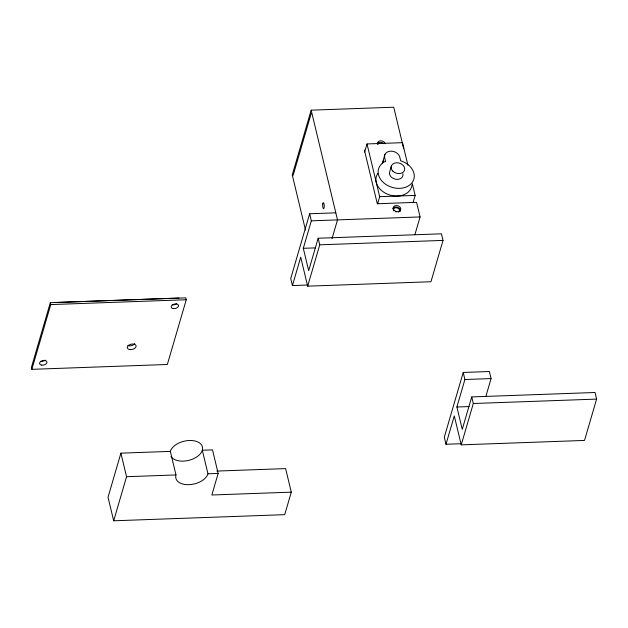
<?xml version="1.0" encoding="UTF-8"?>
<svg xmlns="http://www.w3.org/2000/svg" width="628" height="628" viewBox="0 0 628 628"><rect width="100%" height="100%" fill="white"/><g stroke="black" fill="none" stroke-linecap="round" stroke-linejoin="round"><path stroke-width="0.94" d="M50.311 302.704L31.4 367.451L31.855 369.335L167.346 364.476L186.257 299.737L185.809 297.853L50.311 302.704L50.766 304.588L31.855 369.335M170.973 456.47A16.571 9.852 -13.5 0 0 196.643 457.003A16.571 9.852 -13.5 0 0 194.633 440.919A16.571 9.852 -13.5 0 0 170.337 451.383L120.906 453.157L108.032 497.243L113.684 520.793L284.712 514.662L291.282 492.148L285.63 468.606L216.848 471.071M113.684 520.793L126.558 476.707L120.906 453.157M403.686 148.648L393.74 107.207L311.166 110.167L292.256 174.914L305.491 230.044M293.143 175.298L311.174 113.558M126.558 476.707L175.989 474.933A16.571 9.852 -13.5 0 0 188.965 484.675A16.571 9.852 -13.5 0 0 207.97 473.787L202.318 450.237L212.5 449.876L218.151 473.418L211.848 494.997L291.282 492.148M335.807 212.829L309.643 213.771L290.733 278.51L292.428 285.575L307.932 285.018M292.428 285.575L300.71 257.197L307.665 286.164L430.949 281.744L443.023 240.406L441.445 233.812L318.161 238.232L308.678 270.684L303.308 248.311L311.339 220.828L309.643 213.771M307.665 286.164L319.746 244.818L318.161 238.232M332.024 238.664L337.503 219.894L311.166 110.167M364.664 152.007L367.019 143.945L402.493 142.674L407.886 165.14M382.672 162.142L384.925 154.449M377.585 203.857L379.681 196.69L367.019 143.945M391.472 165.682L389.776 171.499A6.932 5.275 16.3 0 0 395.742 179.286A6.932 5.275 16.3 0 0 402.901 173.76M413.059 202.585L415.155 195.418L412.353 183.745M414.873 234.762L420.085 216.935L416.576 202.334L377.295 203.747L364.405 150.061M485.876 396.409L491.08 378.582L489.385 371.517L463.213 372.459L444.302 437.198L445.998 444.263L461.509 443.706M445.998 444.263L454.287 415.885L461.242 444.852L584.527 440.432L596.6 399.094L595.014 392.5L471.73 396.92L462.255 429.371L456.886 406.999L464.908 379.516L463.213 372.459M461.242 444.852L473.316 403.506L471.73 396.92M379.681 196.69L415.155 195.418M311.339 220.828L420.085 216.935M319.746 244.818L443.023 240.406M303.308 248.311L315.523 247.879M55.131 302.492L178.996 298.049M50.766 304.588L186.257 299.737M464.908 379.516L491.08 378.582M473.316 403.506L596.6 399.094M456.886 406.999L469.1 406.567M207.97 473.787L218.151 473.418M170.337 451.383L175.989 474.933M176.758 303.56A3.768 2.237 -13.5 0 1 172.347 304.8M45.153 360.095A3.768 2.237 -13.5 0 1 40.749 361.336M134.792 343.626A4.522 2.685 -13.5 0 1 127.9 345.565M377.616 144.008A3.917 2.983 16.3 0 1 380.662 140.805A3.917 2.983 16.3 0 1 385.176 143.733M377.318 143.953A3.917 2.983 16.3 0 1 383.865 143.726M392.798 208.865A3.917 2.983 16.3 0 1 397.548 207.326A3.917 2.983 16.3 0 1 400.209 211.377M411.999 184.789A18.377 13.981 16.3 0 1 389.219 194.853A18.377 13.981 16.3 0 1 377.797 173.446M395.562 211.762A3.014 2.292 16.3 0 1 396.315 211.966M393.842 210.827A3.014 2.292 16.3 0 1 394.981 207.946A3.014 2.292 16.3 0 1 398.898 209.03A3.014 2.292 16.3 0 1 398.45 212.107M382.271 163.649A7.834 5.958 16.3 0 1 383.575 160.831M378.158 144.283A3.014 2.292 16.3 0 1 379.014 143.38M381.926 143.278A3.014 2.292 16.3 0 1 382.617 143.631M385.568 161.388L384.36 161.875A18.377 13.981 16.3 0 0 384.846 183.714A18.377 13.981 16.3 0 0 412.023 182.74A18.377 13.981 16.3 0 0 402.101 161.239L400.688 160.847L399.761 157.008A7.834 5.958 16.3 0 0 390.734 151.16A7.834 5.958 16.3 0 0 384.642 157.549L385.568 161.388M41.652 365.104A3.768 2.237 -13.5 0 0 46.943 362.066A3.768 2.237 -13.5 0 0 41.173 361.233A3.768 2.237 -13.5 0 0 41.652 365.104M173.257 308.568A3.768 2.237 -13.5 0 0 178.548 305.538A3.768 2.237 -13.5 0 0 172.771 304.706A3.768 2.237 -13.5 0 0 173.257 308.568M129.776 349.576A4.522 2.685 -13.5 0 0 136.127 345.934A4.522 2.685 -13.5 0 0 129.195 344.937A4.522 2.685 -13.5 0 0 129.776 349.576M394.188 210.411A3.917 2.983 16.3 0 0 400.648 209.878A3.917 2.983 16.3 0 0 395.993 205.568A3.917 2.983 16.3 0 0 394.188 210.411M322.776 203.919A3.014 0.777 87.9 0 0 323.475 208.7A3.014 0.777 87.9 0 0 324.142 204.508A3.014 0.777 87.9 0 0 322.776 203.919M392.775 171.099A6.932 5.275 16.3 0 0 404.361 170.683A6.932 5.275 16.3 0 0 396.613 162.762A6.932 5.275 16.3 0 0 392.775 171.099"/></g></svg>
